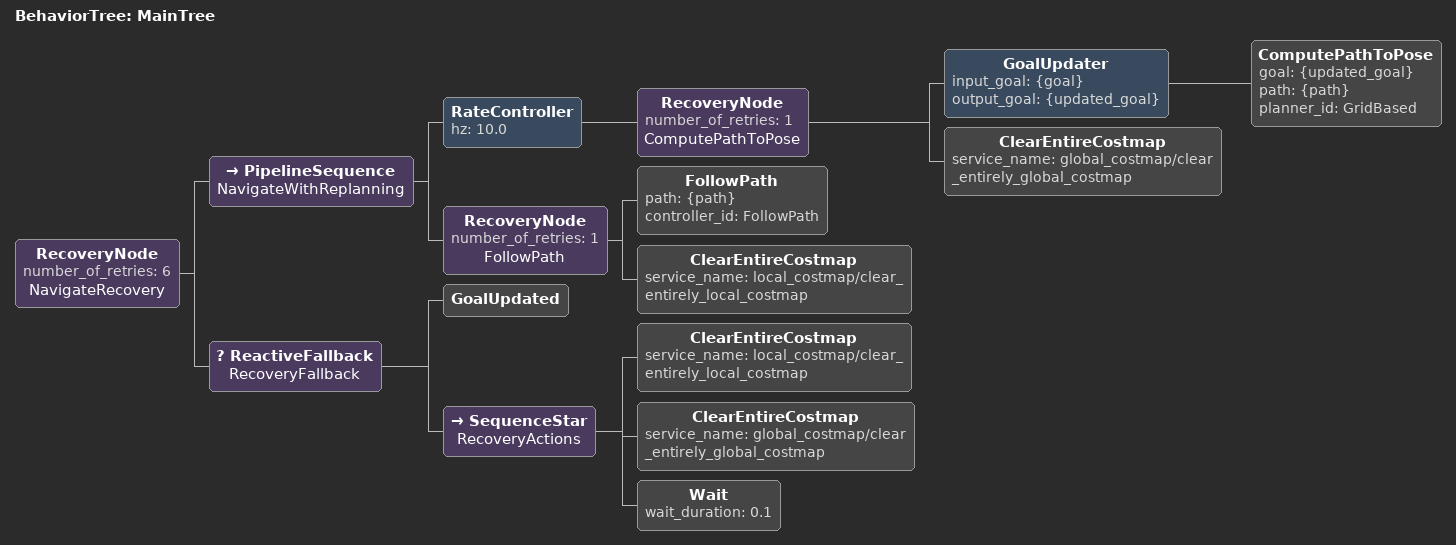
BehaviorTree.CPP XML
<!--
  This Behavior Tree replans the global path periodically at 1 Hz, and has
  recovery actions. Obtained from the official Nav2 package
-->
<root main_tree_to_execute="MainTree">
  <BehaviorTree ID="MainTree">
    <RecoveryNode number_of_retries="6" name="NavigateRecovery">
      <PipelineSequence name="NavigateWithReplanning">
        <RateController hz="10.0">
          <RecoveryNode number_of_retries="1" name="ComputePathToPose">
            <GoalUpdater input_goal="{goal}" output_goal="{updated_goal}">
              <ComputePathToPose goal="{updated_goal}" path="{path}" planner_id="GridBased"/>
            </GoalUpdater>
            <ClearEntireCostmap service_name="global_costmap/clear_entirely_global_costmap"/>
          </RecoveryNode>
        </RateController>
        <RecoveryNode number_of_retries="1" name="FollowPath">
          <FollowPath path="{path}" controller_id="FollowPath"/>
          <ClearEntireCostmap service_name="local_costmap/clear_entirely_local_costmap"/>
        </RecoveryNode>
      </PipelineSequence>
      <ReactiveFallback name="RecoveryFallback">
        <GoalUpdated/>
        <SequenceStar name="RecoveryActions">
          <ClearEntireCostmap service_name="local_costmap/clear_entirely_local_costmap"/>
          <ClearEntireCostmap service_name="global_costmap/clear_entirely_global_costmap"/>
          <Wait wait_duration="0.1"/>
        </SequenceStar>
      </ReactiveFallback>
    </RecoveryNode>
  </BehaviorTree>
</root>
